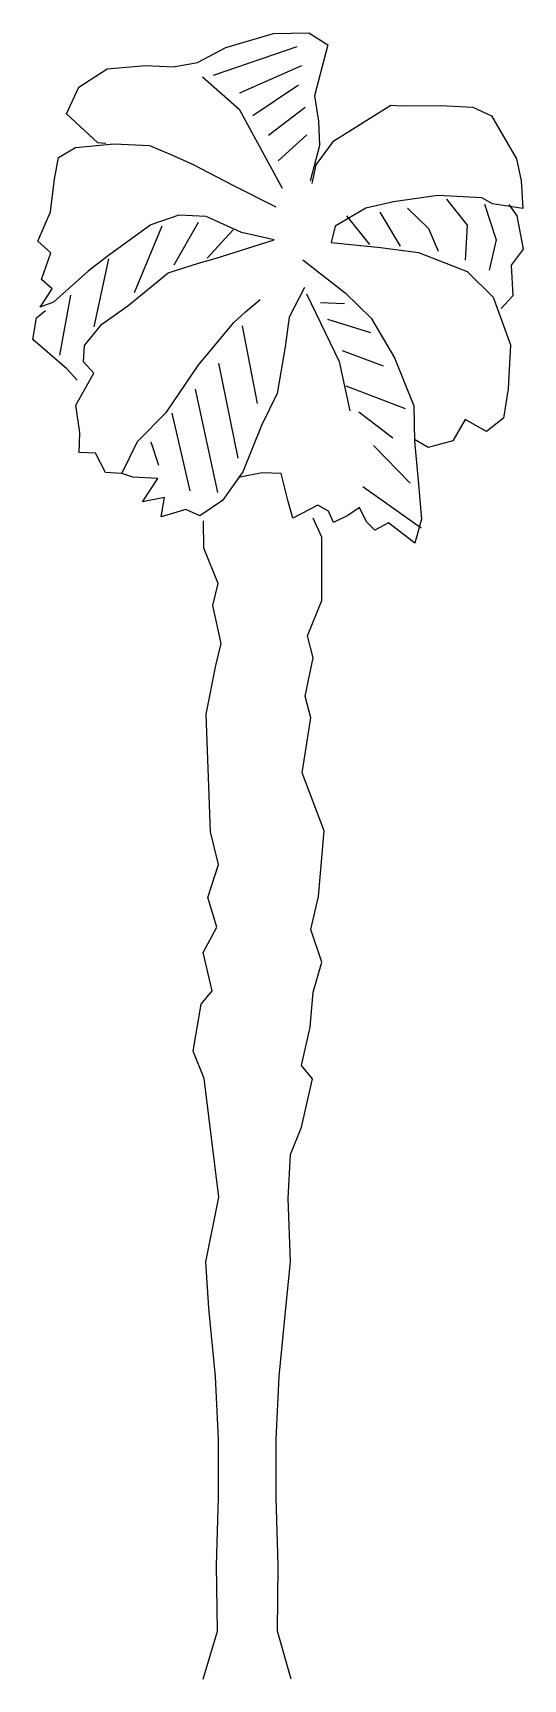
# Model space of a CAD drawing. Header units: millimetres. Extents: x 356.17 to 356.87, y 2547.39 to 2549.74.
import ezdxf

# ---------------------------------------------------------------- set-up
doc = ezdxf.new("R2010")
doc.units = ezdxf.units.MM
doc.header["$LTSCALE"] = 10
doc.layers.add('Vegetais', color=94, linetype='Continuous')

msp = doc.modelspace()

# ---------------------------------------------------------------- linework, layer by layer
at = {"layer": 'Vegetais'}
for p, q in [((356.4445, 2549.7216), (356.5128, 2549.7417)), ((356.5128, 2549.7417), (356.5633, 2549.7425)), ((356.5633, 2549.7425), (356.5905, 2549.7254)), ((356.4042, 2549.7001), (356.4445, 2549.7216)), ((356.4268, 2549.6821), (356.5466, 2549.7231)), ((356.5905, 2549.7254), (356.5711, 2549.6524)), ((356.2342, 2549.665), (356.2748, 2549.6909)), ((356.2748, 2549.6909), (356.33, 2549.696)), ((356.33, 2549.696), (356.3691, 2549.694)), ((356.3691, 2549.694), (356.4042, 2549.7001)), ((356.4648, 2549.6566), (356.5531, 2549.6959)), ((356.411, 2549.6796), (356.4636, 2549.6332)), ((356.4833, 2549.6243), (356.5483, 2549.6681)), ((356.2166, 2549.6266), (356.2342, 2549.665)), ((356.5711, 2549.6524), (356.5771, 2549.6162)), ((356.2616, 2549.5851), (356.2166, 2549.6266)), ((356.4636, 2549.6332), (356.5252, 2549.5202)), ((356.5055, 2549.5963), (356.5579, 2549.6362)), ((356.5992, 2549.5882), (356.6803, 2549.639)), ((356.6803, 2549.639), (356.696, 2549.6382)), ((356.696, 2549.6382), (356.7509, 2549.6388)), ((356.7509, 2549.6388), (356.7979, 2549.6364)), ((356.7979, 2549.6364), (356.8242, 2549.6239)), ((356.8242, 2549.6239), (356.8603, 2549.5626)), ((356.5193, 2549.5597), (356.5604, 2549.5969)), ((356.5771, 2549.6162), (356.5787, 2549.5814)), ((356.2056, 2549.5644), (356.2299, 2549.5788)), ((356.2299, 2549.5788), (356.2851, 2549.5839)), ((356.2728, 2549.5845), (356.2616, 2549.5851)), ((356.2851, 2549.5839), (356.3354, 2549.5813)), ((356.3354, 2549.5813), (356.3661, 2549.5686)), ((356.5787, 2549.5814), (356.5649, 2549.5305)), ((356.5739, 2549.5536), (356.5992, 2549.5882)), ((356.1995, 2549.5333), (356.2056, 2549.5644)), ((356.3661, 2549.5686), (356.3968, 2549.5547)), ((356.3968, 2549.5547), (356.4547, 2549.5248)), ((356.5681, 2549.5269), (356.5739, 2549.5536)), ((356.8603, 2549.5626), (356.8666, 2549.5309)), ((356.1938, 2549.4865), (356.1995, 2549.5333)), ((356.8666, 2549.5309), (356.8691, 2549.4915)), ((356.4547, 2549.5248), (356.516, 2549.4937)), ((356.7478, 2549.51), (356.6845, 2549.5009)), ((356.8104, 2549.5068), (356.7478, 2549.51)), ((356.7599, 2549.5049), (356.7894, 2549.4675)), ((356.8257, 2549.4982), (356.8104, 2549.5068)), ((356.176, 2549.4448), (356.1938, 2549.4865)), ((356.3774, 2549.4817), (356.3375, 2549.468)), ((356.4166, 2549.4797), (356.3774, 2549.4817)), ((356.467, 2549.4569), (356.4166, 2549.4797)), ((356.6448, 2549.4917), (356.6009, 2549.4659)), ((356.6173, 2549.4807), (356.65, 2549.4398)), ((356.6845, 2549.5009), (356.6448, 2549.4917)), ((356.6647, 2549.4862), (356.6937, 2549.4376)), ((356.7043, 2549.492), (356.7342, 2549.4625)), ((356.8144, 2549.4976), (356.8309, 2549.4464)), ((356.8691, 2549.4915), (356.8257, 2549.4982)), ((356.8492, 2549.497), (356.8607, 2549.4807)), ((356.8607, 2549.4807), (356.8695, 2549.4332)), ((356.3375, 2549.468), (356.277, 2549.424)), ((356.3531, 2549.4661), (356.3135, 2549.3705)), ((356.4049, 2549.4713), (356.3704, 2549.4102)), ((356.4549, 2549.4609), (356.418, 2549.4202)), ((356.5136, 2549.4467), (356.467, 2549.4569)), ((356.6009, 2549.4659), (356.5952, 2549.4426)), ((356.7342, 2549.4625), (356.7482, 2549.4304)), ((356.7894, 2549.4675), (356.7868, 2549.4172)), ((356.1942, 2549.4281), (356.176, 2549.4448)), ((356.4292, 2549.4196), (356.5136, 2549.4467)), ((356.5952, 2549.4426), (356.6655, 2549.4357)), ((356.6655, 2549.4357), (356.7201, 2549.4284)), ((356.8309, 2549.4464), (356.8209, 2549.4031)), ((356.8695, 2549.4332), (356.8526, 2549.4105)), ((356.181, 2549.3896), (356.1942, 2549.4281)), ((356.277, 2549.424), (356.2478, 2549.4019)), ((356.2767, 2549.4195), (356.2561, 2549.3219)), ((356.3621, 2549.3995), (356.4053, 2549.413)), ((356.4053, 2549.413), (356.4292, 2549.4196)), ((356.5547, 2549.4177), (356.6151, 2549.3709)), ((356.7201, 2549.4284), (356.7894, 2549.4014)), ((356.8526, 2549.4105), (356.8549, 2549.3666)), ((356.1961, 2549.3765), (356.181, 2549.3896)), ((356.2478, 2549.4019), (356.1984, 2549.3573)), ((356.3047, 2549.3519), (356.3621, 2549.3995)), ((356.7894, 2549.4014), (356.8268, 2549.3647)), ((356.179, 2549.3504), (356.1961, 2549.3765)), ((356.2225, 2549.3673), (356.207, 2549.2817)), ((356.4725, 2549.3434), (356.4936, 2549.3614)), ((356.5572, 2549.3784), (356.5349, 2549.3358)), ((356.5601, 2549.3692), (356.6068, 2549.2727)), ((356.6151, 2549.3709), (356.6525, 2549.3343)), ((356.8268, 2549.3647), (356.8513, 2549.2962)), ((356.8549, 2549.3666), (356.8383, 2549.3484)), ((356.1738, 2549.335), (356.1866, 2549.3456)), ((356.1984, 2549.3573), (356.179, 2549.3504)), ((356.2675, 2549.3258), (356.3047, 2549.3519)), ((356.456, 2549.3285), (356.4725, 2549.3434)), ((356.5797, 2549.357), (356.6144, 2549.3553)), ((356.1688, 2549.3038), (356.1738, 2549.335)), ((356.2424, 2549.2956), (356.2675, 2549.3258)), ((356.419, 2549.2833), (356.456, 2549.3285)), ((356.4681, 2549.3234), (356.4894, 2549.2125)), ((356.5349, 2549.3358), (356.5294, 2549.2934)), ((356.5897, 2549.333), (356.6515, 2549.3142)), ((356.6525, 2549.3343), (356.6855, 2549.2777)), ((356.2172, 2549.2622), (356.1688, 2549.3038)), ((356.2412, 2549.2721), (356.2424, 2549.2956)), ((356.5294, 2549.2934), (356.5181, 2549.2267)), ((356.8513, 2549.2962), (356.8481, 2549.2336)), ((356.2561, 2549.2557), (356.2412, 2549.2721)), ((356.3598, 2549.2), (356.4059, 2549.2683)), ((356.4059, 2549.2683), (356.419, 2549.2833)), ((356.434, 2549.2702), (356.4619, 2549.1343)), ((356.6068, 2549.2727), (356.6217, 2549.202)), ((356.611, 2549.2882), (356.6693, 2549.2662)), ((356.6855, 2549.2777), (356.7135, 2549.209)), ((356.232, 2549.2457), (356.2172, 2549.2622)), ((356.2302, 2549.2099), (356.2561, 2549.2557)), ((356.4007, 2549.2327), (356.4325, 2549.0853)), ((356.5181, 2549.2267), (356.4956, 2549.1808)), ((356.6162, 2549.2375), (356.7009, 2549.2051)), ((356.8481, 2549.2336), (356.8415, 2549.1913)), ((356.2361, 2549.1704), (356.2302, 2549.2099)), ((356.3184, 2549.1583), (356.3598, 2549.2)), ((356.3676, 2549.1985), (356.3933, 2549.0873)), ((356.6346, 2549.2006), (356.6831, 2549.1634)), ((356.7135, 2549.209), (356.7143, 2549.1585)), ((356.4956, 2549.1808), (356.4687, 2549.1149)), ((356.7865, 2549.1896), (356.7692, 2549.1591)), ((356.817, 2549.1723), (356.7865, 2549.1896)), ((356.8415, 2549.1913), (356.817, 2549.1723)), ((356.2347, 2549.1424), (356.2361, 2549.1704)), ((356.2959, 2549.1124), (356.3184, 2549.1583)), ((356.3375, 2549.1574), (356.3481, 2549.1243)), ((356.6557, 2549.1525), (356.7079, 2549.0983)), ((356.734, 2549.1496), (356.7142, 2549.1608)), ((356.7143, 2549.1585), (356.7193, 2549.1022)), ((356.7692, 2549.1591), (356.734, 2549.1496)), ((356.2581, 2549.1412), (356.2347, 2549.1424)), ((356.2724, 2549.1136), (356.2581, 2549.1412)), ((356.2959, 2549.1124), (356.2724, 2549.1136)), ((356.3114, 2549.1071), (356.2959, 2549.1124)), ((356.3472, 2549.1053), (356.3114, 2549.1071)), ((356.3253, 2549.0717), (356.3472, 2549.1053)), ((356.4687, 2549.1149), (356.4397, 2549.0737)), ((356.4967, 2549.1134), (356.4629, 2549.1066)), ((356.5235, 2549.1121), (356.4967, 2549.1134)), ((356.5339, 2549.0723), (356.5235, 2549.1121)), ((356.7193, 2549.1022), (356.7243, 2549.047)), ((356.6404, 2549.0938), (356.7237, 2549.0347)), ((356.357, 2549.0779), (356.3253, 2549.0717)), ((356.3522, 2549.0501), (356.357, 2549.0779)), ((356.3875, 2549.0607), (356.3522, 2549.0501)), ((356.4072, 2549.0518), (356.3875, 2549.0607)), ((356.4397, 2549.0737), (356.4072, 2549.0518)), ((356.5405, 2549.0484), (356.5339, 2549.0723)), ((356.5762, 2549.0668), (356.5405, 2549.0484)), ((356.5915, 2549.0582), (356.5762, 2549.0668)), ((356.5985, 2549.0421), (356.5915, 2549.0582)), ((356.6355, 2549.0638), (356.6192, 2549.0523)), ((356.6456, 2549.0431), (356.6355, 2549.0638)), ((356.413, 2549.0053), (356.4126, 2549.0445)), ((356.5817, 2549.0213), (356.5694, 2549.0482)), ((356.6192, 2549.0523), (356.5985, 2549.0421)), ((356.6574, 2549.0313), (356.6456, 2549.0431)), ((356.677, 2549.0415), (356.6574, 2549.0313)), ((356.7147, 2549.0127), (356.677, 2549.0415)), ((356.7243, 2549.047), (356.7147, 2549.0127))]:
    msp.add_line(p, q, dxfattribs=at)
at = {"layer": 'Vegetais', "color": 34}
for p, q in [((356.5817, 2548.9698), (356.5817, 2549.0213)), ((356.4337, 2548.9551), (356.413, 2549.0053)), ((356.5817, 2548.9306), (356.5817, 2548.9698)), ((356.4262, 2548.9237), (356.4337, 2548.9551)), ((356.4379, 2548.8689), (356.4262, 2548.9237)), ((356.5615, 2548.8802), (356.5817, 2548.9306)), ((356.4304, 2548.8375), (356.4379, 2548.8689)), ((356.5694, 2548.8488), (356.5615, 2548.8802)), ((356.5582, 2548.794), (356.5694, 2548.8488)), ((356.4167, 2548.7679), (356.4304, 2548.8375)), ((356.566, 2548.7626), (356.5582, 2548.794)), ((356.4225, 2548.5999), (356.4167, 2548.7679)), ((356.5537, 2548.6842), (356.566, 2548.7626)), ((356.585, 2548.6013), (356.5537, 2548.6842)), ((356.4342, 2548.5529), (356.4225, 2548.5999)), ((356.5772, 2548.5073), (356.585, 2548.6013)), ((356.419, 2548.5058), (356.4342, 2548.5529)), ((356.4318, 2548.4633), (356.419, 2548.5058)), ((356.5659, 2548.4602), (356.5772, 2548.5073)), ((356.412, 2548.4273), (356.4318, 2548.4633)), ((356.5816, 2548.4132), (356.5659, 2548.4602)), ((356.4249, 2548.3725), (356.412, 2548.4273)), ((356.5693, 2548.3706), (356.5816, 2548.4132)), ((356.4094, 2548.3533), (356.4249, 2548.3725)), ((356.3978, 2548.286), (356.4094, 2548.3533)), ((356.5652, 2548.3203), (356.5693, 2548.3706)), ((356.5528, 2548.2655), (356.5652, 2548.3203)), ((356.4138, 2548.247), (356.3978, 2548.286)), ((356.5685, 2548.2464), (356.5528, 2548.2655)), ((356.4344, 2548.077), (356.4138, 2548.247)), ((356.5527, 2548.1773), (356.5685, 2548.2464)), ((356.537, 2548.1381), (356.5527, 2548.1773)), ((356.5338, 2548.0755), (356.537, 2548.1381)), ((356.4162, 2547.9847), (356.4344, 2548.077)), ((356.5371, 2547.9845), (356.5338, 2548.0755)), ((356.4203, 2547.9186), (356.4162, 2547.9847)), ((356.5304, 2547.9186), (356.5371, 2547.9845)), ((356.4297, 2547.8205), (356.4203, 2547.9186)), ((356.5209, 2547.8205), (356.5304, 2547.9186)), ((356.4342, 2547.731), (356.4297, 2547.8205)), ((356.5164, 2547.731), (356.5209, 2547.8205)), ((356.434, 2547.648), (356.4342, 2547.731)), ((356.5167, 2547.648), (356.5164, 2547.731)), ((356.4311, 2547.5503), (356.434, 2547.648)), ((356.5196, 2547.5503), (356.5167, 2547.648)), ((356.4325, 2547.4562), (356.4311, 2547.5503)), ((356.5182, 2547.4562), (356.5196, 2547.5503)), ((356.4124, 2547.3879), (356.4325, 2547.4562)), ((356.5382, 2547.3879), (356.5182, 2547.4562))]:
    msp.add_line(p, q, dxfattribs=at)

doc.saveas('drawing.dxf')
